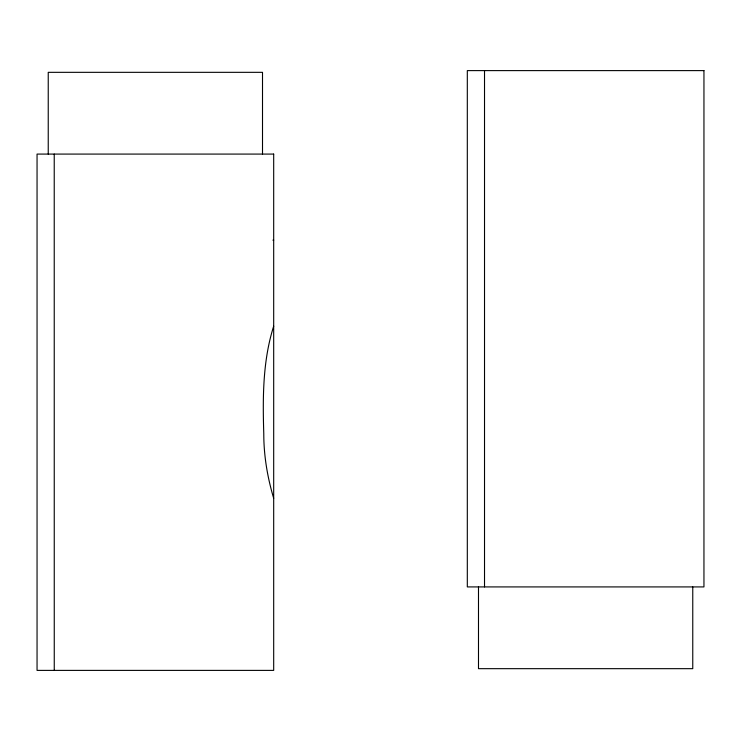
<?xml version="1.0" encoding="UTF-8"?>
<svg xmlns="http://www.w3.org/2000/svg" width="741" height="741" viewBox="0 0 741 741"><rect width="100%" height="100%" fill="white"/><g stroke="black" fill="none" stroke-linecap="round" stroke-linejoin="round"><path stroke-width="1.11" d="M273.688 326.179C262.657 360.811 262.675 397.778 263.777 433.744C263.768 455.604 267.436 477.399 273.688 498.285M272.901 240.13L273.688 240.13M692.761 586.918L692.761 668.669L478.491 668.669L478.491 586.918M484.521 70.608L484.521 586.918M262.509 154.082L262.509 72.331L48.239 72.331L48.239 154.082M54.232 154.082L54.26 670.392M703.95 70.608L467.312 70.608L467.312 586.918L703.95 586.918L703.95 70.608M273.688 154.082L37.05 154.082L37.05 670.392L273.688 670.392L273.688 154.082"/></g></svg>
